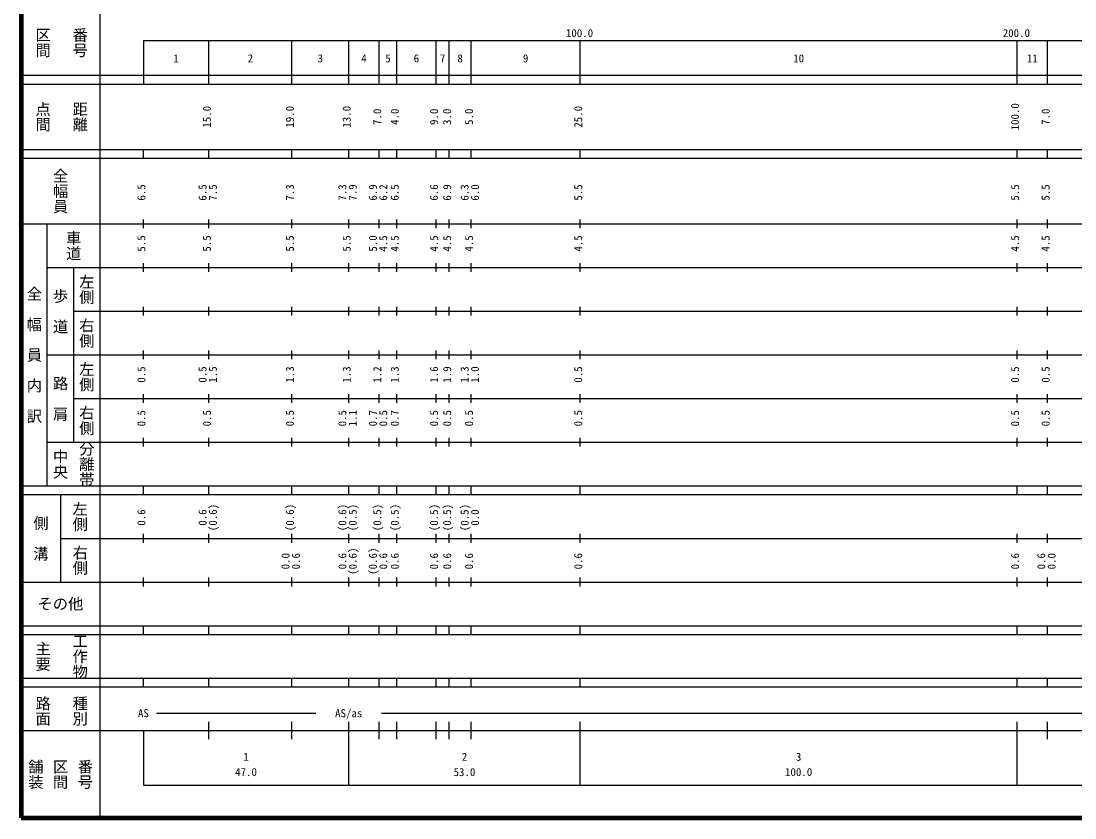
# Model space of a CAD drawing. Units: millimetres on the paper, enlarged 1000 times. Extents: x 40000 to 680000, y 20000 to 380000.
# Drawn here: x 40000 to 281248, y 20000 to 202409 of the extents above; entities that cross this region are included whole.
import ezdxf
from ezdxf.enums import TextEntityAlignment as Align

# ---------------------------------------------------------------- set-up
doc = ezdxf.new("R2010")
doc.units = ezdxf.units.MM
doc.header["$LTSCALE"] = 1000
doc.layers.add('M-TTL', color=2, linetype='Continuous', lineweight=140)
doc.layers.add('M-TTL-BAND', color=7, linetype='Continuous', lineweight=25)
doc.styles.add('@ＭＳ ゴシック', font='')
doc.styles.add('ＭＳ ゴシック', font='')
doc.styles.get('@ＭＳ ゴシック').set_extended_font_data('@MS Gothic')
doc.styles.get('ＭＳ ゴシック').set_extended_font_data('MS Gothic')

msp = doc.modelspace()

# ---------------------------------------------------------------- linework, layer by layer
at = {"layer": 'M-TTL'}
for p, q in [((40000, 380000), (40000, 20000)), ((40000, 20000), (680000, 20000))]:
    msp.add_line(p, q, dxfattribs=at)
at = {"layer": 'M-TTL-BAND'}
for p, q in [((58000, 370000), (58000, 20000)), ((68000, 198000), (579000, 198000)), ((68000, 198000), (68000, 188000)), ((83000, 188000), (83000, 198000)), ((102000, 188000), (102000, 198000)), ((115000, 188000), (115000, 198000)), ((122000, 188000), (122000, 198000)), ((126000, 188000), (126000, 198000)), ((135000, 188000), (135000, 198000)), ((138000, 188000), (138000, 198000)), ((143000, 188000), (143000, 198000)), ((168000, 188000), (168000, 198000)), ((268000, 188000), (268000, 198000)), ((275000, 188000), (275000, 198000)), ((40000, 190000), (579000, 190000)), ((40000, 188000), (579000, 188000)), ((40000, 173000), (579000, 173000)), ((68000, 171000), (68000, 173000)), ((83000, 171000), (83000, 173000)), ((102000, 171000), (102000, 173000)), ((115000, 171000), (115000, 173000)), ((122000, 171000), (122000, 173000)), ((126000, 171000), (126000, 173000)), ((135000, 171000), (135000, 173000)), ((138000, 171000), (138000, 173000)), ((143000, 171000), (143000, 173000)), ((168000, 171000), (168000, 173000)), ((268000, 171000), (268000, 173000)), ((275000, 171000), (275000, 173000)), ((40000, 171000), (579000, 171000)), ((68000, 155000), (68000, 157000)), ((83000, 155000), (83000, 157000)), ((102000, 155000), (102000, 157000)), ((115000, 155000), (115000, 157000)), ((122000, 155000), (122000, 157000)), ((126000, 155000), (126000, 157000)), ((135000, 155000), (135000, 157000)), ((138000, 155000), (138000, 157000)), ((143000, 155000), (143000, 157000)), ((168000, 155000), (168000, 157000)), ((268000, 155000), (268000, 157000)), ((275000, 155000), (275000, 157000)), ((40000, 156000), (579000, 156000)), ((46000, 96000), (46000, 156000)), ((46000, 146000), (579000, 146000)), ((52000, 146000), (52000, 106000)), ((68000, 145000), (68000, 147000)), ((83000, 145000), (83000, 147000)), ((102000, 145000), (102000, 147000)), ((115000, 145000), (115000, 147000)), ((122000, 145000), (122000, 147000)), ((126000, 145000), (126000, 147000)), ((135000, 145000), (135000, 147000)), ((138000, 145000), (138000, 147000)), ((143000, 145000), (143000, 147000)), ((168000, 145000), (168000, 147000)), ((268000, 145000), (268000, 147000)), ((275000, 145000), (275000, 147000)), ((52000, 136000), (579000, 136000)), ((68000, 135000), (68000, 137000)), ((83000, 135000), (83000, 137000)), ((102000, 135000), (102000, 137000)), ((115000, 135000), (115000, 137000)), ((122000, 135000), (122000, 137000)), ((126000, 135000), (126000, 137000)), ((135000, 135000), (135000, 137000)), ((138000, 135000), (138000, 137000)), ((143000, 135000), (143000, 137000)), ((168000, 135000), (168000, 137000)), ((268000, 135000), (268000, 137000)), ((275000, 135000), (275000, 137000)), ((46000, 126000), (579000, 126000)), ((68000, 125000), (68000, 127000)), ((83000, 125000), (83000, 127000)), ((102000, 125000), (102000, 127000)), ((115000, 125000), (115000, 127000)), ((122000, 125000), (122000, 127000)), ((126000, 125000), (126000, 127000)), ((135000, 125000), (135000, 127000)), ((138000, 125000), (138000, 127000)), ((143000, 125000), (143000, 127000)), ((168000, 125000), (168000, 127000)), ((268000, 125000), (268000, 127000)), ((275000, 125000), (275000, 127000)), ((52000, 116000), (579000, 116000)), ((68000, 115000), (68000, 117000)), ((83000, 115000), (83000, 117000)), ((102000, 115000), (102000, 117000)), ((115000, 115000), (115000, 117000)), ((122000, 115000), (122000, 117000)), ((126000, 115000), (126000, 117000)), ((135000, 115000), (135000, 117000)), ((138000, 115000), (138000, 117000)), ((143000, 115000), (143000, 117000)), ((168000, 115000), (168000, 117000)), ((268000, 115000), (268000, 117000)), ((275000, 115000), (275000, 117000)), ((68000, 105000), (68000, 107000)), ((83000, 105000), (83000, 107000)), ((102000, 105000), (102000, 107000)), ((115000, 105000), (115000, 107000)), ((122000, 105000), (122000, 107000)), ((126000, 105000), (126000, 107000)), ((135000, 105000), (135000, 107000)), ((138000, 105000), (138000, 107000)), ((143000, 105000), (143000, 107000)), ((168000, 105000), (168000, 107000)), ((268000, 105000), (268000, 107000)), ((275000, 105000), (275000, 107000)), ((46000, 106000), (579000, 106000)), ((40000, 96000), (579000, 96000)), ((68000, 94000), (68000, 96000)), ((83000, 94000), (83000, 96000)), ((102000, 94000), (102000, 96000)), ((115000, 94000), (115000, 96000)), ((122000, 94000), (122000, 96000)), ((126000, 94000), (126000, 96000)), ((135000, 94000), (135000, 96000)), ((138000, 94000), (138000, 96000)), ((143000, 94000), (143000, 96000)), ((168000, 94000), (168000, 96000)), ((268000, 94000), (268000, 96000)), ((275000, 94000), (275000, 96000)), ((40000, 94000), (579000, 94000)), ((49000, 94000), (49000, 74000)), ((68000, 83000), (68000, 85000)), ((83000, 83000), (83000, 85000)), ((102000, 83000), (102000, 85000)), ((115000, 83000), (115000, 85000)), ((122000, 83000), (122000, 85000)), ((126000, 83000), (126000, 85000)), ((135000, 83000), (135000, 85000)), ((138000, 83000), (138000, 85000)), ((143000, 83000), (143000, 85000)), ((168000, 83000), (168000, 85000)), ((268000, 83000), (268000, 85000)), ((275000, 83000), (275000, 85000)), ((49000, 84000), (579000, 84000)), ((68000, 73000), (68000, 75000)), ((83000, 73000), (83000, 75000)), ((102000, 73000), (102000, 75000)), ((115000, 73000), (115000, 75000)), ((122000, 73000), (122000, 75000)), ((126000, 73000), (126000, 75000)), ((135000, 73000), (135000, 75000)), ((138000, 73000), (138000, 75000)), ((143000, 73000), (143000, 75000)), ((168000, 73000), (168000, 75000)), ((268000, 73000), (268000, 75000)), ((275000, 73000), (275000, 75000)), ((40000, 74000), (579000, 74000)), ((40000, 64000), (579000, 64000)), ((68000, 62000), (68000, 64000)), ((83000, 62000), (83000, 64000)), ((102000, 62000), (102000, 64000)), ((115000, 62000), (115000, 64000)), ((122000, 62000), (122000, 64000)), ((126000, 62000), (126000, 64000)), ((135000, 62000), (135000, 64000)), ((138000, 62000), (138000, 64000)), ((143000, 62000), (143000, 64000)), ((168000, 62000), (168000, 64000)), ((268000, 62000), (268000, 64000)), ((275000, 62000), (275000, 64000)), ((40000, 62000), (579000, 62000)), ((40000, 52000), (579000, 52000)), ((68000, 50000), (68000, 52000)), ((83000, 50000), (83000, 52000)), ((102000, 50000), (102000, 52000)), ((115000, 50000), (115000, 52000)), ((122000, 50000), (122000, 52000)), ((126000, 50000), (126000, 52000)), ((135000, 50000), (135000, 52000)), ((138000, 50000), (138000, 52000)), ((143000, 50000), (143000, 52000)), ((168000, 50000), (168000, 52000)), ((268000, 50000), (268000, 52000)), ((275000, 50000), (275000, 52000)), ((40000, 50000), (579000, 50000)), ((71000, 44000), (107500, 44000)), ((122500, 44000), (565000, 44000)), ((83000, 38000), (83000, 42000)), ((102000, 38000), (102000, 42000)), ((115000, 27500), (115000, 42000)), ((122000, 38000), (122000, 42000)), ((126000, 38000), (126000, 42000)), ((135000, 38000), (135000, 42000)), ((138000, 38000), (138000, 42000)), ((143000, 38000), (143000, 42000)), ((168000, 27500), (168000, 42000)), ((268000, 27500), (268000, 42000)), ((275000, 38000), (275000, 42000)), ((40000, 40000), (579000, 40000)), ((68000, 40000), (68000, 27500)), ((68000, 27500), (579000, 27500))]:
    msp.add_line(p, q, dxfattribs=at)

# ---------------------------------------------------------------- texts
at = {"layer": 'M-TTL-BAND', "style": '@ＭＳ ゴシック'}
for s, p in [('区間', (45000, 197500)), ('番号', (53500, 197500)), ('点間', (45000, 180500)), ('距離', (53500, 180500)), ('全幅員', (49000, 163500)), ('車道', (52000, 151000)), ('左側', (55000, 141000)), ('全\u3000幅\u3000員\u3000内\u3000訳', (43000, 126000)), ('歩\u3000道', (49000, 136000)), ('右側', (55000, 131000)), ('左側', (55000, 121000)), ('路\u3000肩', (49000, 116000)), ('右側', (55000, 111000)), ('中央', (49000, 101000)), ('分離帯', (55000, 101000)), ('左側', (53500, 89000)), ('側\u3000溝', (44500, 84000)), ('右側', (53500, 79000)), ('主要', (45000, 57000)), ('工作物', (53500, 57000)), ('路面', (45000, 44500)), ('種別', (53500, 44500)), ('舗装', (43333, 30000)), ('区間', (49000, 30000)), ('番号', (54667, 30000))]:
    msp.add_text(s, height=2566, rotation=270, dxfattribs=at).set_placement(p, align=Align.MIDDLE_CENTER)
at = {"layer": 'M-TTL-BAND', "style": 'ＭＳ ゴシック'}
for s, p in [('100.0', (167844, 198195)), ('200.0', (267844, 198195)), ('1', (75500, 192405)), ('2', (92500, 192405)), ('3', (108500, 192405)), ('4', (118500, 192405)), ('5', (124000, 192405)), ('6', (130500, 192405)), ('7', (136500, 192405)), ('8', (140500, 192405)), ('9', (155500, 192405)), ('10', (218000, 192405)), ('11', (271500, 192405)), ('AS', (68000, 42500)), ('AS/as', (115000, 42500)), ('1', (91500, 32523)), ('2', (141500, 32523)), ('3', (218000, 32523)), ('47.0', (91500, 29033)), ('53.0', (141500, 29033)), ('100.0', (218000, 29033))]:
    msp.add_text(s, height=1833, dxfattribs=at).set_placement(p, align=Align.BOTTOM_CENTER)
for s, p in [('100.0', (269000, 180500)), ('15.0', (84000, 180500)), ('19.0', (103000, 180500)), ('13.0', (116000, 180500)), ('7.0', (123000, 180500)), ('4.0', (127000, 180500)), ('9.0', (136000, 180500)), ('3.0', (139000, 180500)), ('5.0', (144000, 180500)), ('25.0', (169000, 180500)), ('7.0', (276000, 180500)), ('6.5', (69000, 163174)), ('6.5', (83000, 163174)), ('7.5', (85370, 163174)), ('7.3', (103000, 163174)), ('7.3', (115000, 163174)), ('7.9', (117370, 163174)), ('6.9', (122000, 163174)), ('6.2', (124370, 163174)), ('6.5', (127000, 163174)), ('6.6', (136000, 163174)), ('6.9', (139000, 163174)), ('6.3', (143000, 163174)), ('6.0', (145370, 163174)), ('5.5', (169000, 163174)), ('5.5', (269000, 163174)), ('5.5', (276000, 163174)), ('5.5', (69000, 151500)), ('5.5', (84000, 151500)), ('5.5', (103000, 151500)), ('5.5', (116000, 151500)), ('5.0', (122000, 151500)), ('4.5', (124370, 151500)), ('4.5', (127000, 151500)), ('4.5', (136000, 151500)), ('4.5', (139000, 151500)), ('4.5', (144000, 151500)), ('4.5', (169000, 151500)), ('4.5', (269000, 151500)), ('4.5', (276000, 151500)), ('0.5', (69000, 121500)), ('0.5', (83000, 121500)), ('1.5', (85370, 121500)), ('1.3', (103000, 121500)), ('1.3', (116000, 121500)), ('1.2', (123000, 121500)), ('1.3', (127000, 121500)), ('1.6', (136000, 121500)), ('1.9', (139000, 121500)), ('1.3', (143000, 121500)), ('1.0', (145370, 121500)), ('0.5', (169000, 121500)), ('0.5', (269000, 121500)), ('0.5', (276000, 121500)), ('0.5', (69000, 111500)), ('0.5', (84000, 111500)), ('0.5', (103000, 111500)), ('0.5', (115000, 111500)), ('1.1', (117370, 111500)), ('0.7', (122000, 111500)), ('0.5', (124370, 111500)), ('0.7', (127000, 111500)), ('0.5', (136000, 111500)), ('0.5', (139000, 111500)), ('0.5', (144000, 111500)), ('0.5', (169000, 111500)), ('0.5', (269000, 111500)), ('0.5', (276000, 111500)), ('0.6', (69000, 88764)), ('0.6', (83000, 88764)), ('(0.6)', (85370, 88764)), ('(0.6)', (103000, 88764)), ('(0.6)', (115000, 88764)), ('(0.5)', (117370, 88764)), ('(0.5)', (123000, 88764)), ('(0.5)', (127000, 88764)), ('(0.5)', (136000, 88764)), ('(0.5)', (139000, 88764)), ('(0.5)', (143000, 88764)), ('0.0', (145370, 88764)), ('0.0', (102000, 78764)), ('0.6', (104370, 78764)), ('0.6', (115000, 78764)), ('(0.6)', (117370, 78764)), ('(0.6)', (122000, 78764)), ('0.6', (124370, 78764)), ('0.6', (127000, 78764)), ('0.6', (136000, 78764)), ('0.6', (139000, 78764)), ('0.6', (144000, 78764)), ('0.6', (169000, 78764)), ('0.6', (269000, 78764)), ('0.6', (275000, 78764)), ('0.0', (277370, 78764))]:
    msp.add_text(s, height=1833, rotation=90, dxfattribs=at).set_placement(p, align=Align.BOTTOM_CENTER)
msp.add_text('その他', height=2566, dxfattribs=at).set_placement((49000, 69000), align=Align.MIDDLE_CENTER)

doc.saveas('drawing.dxf')
